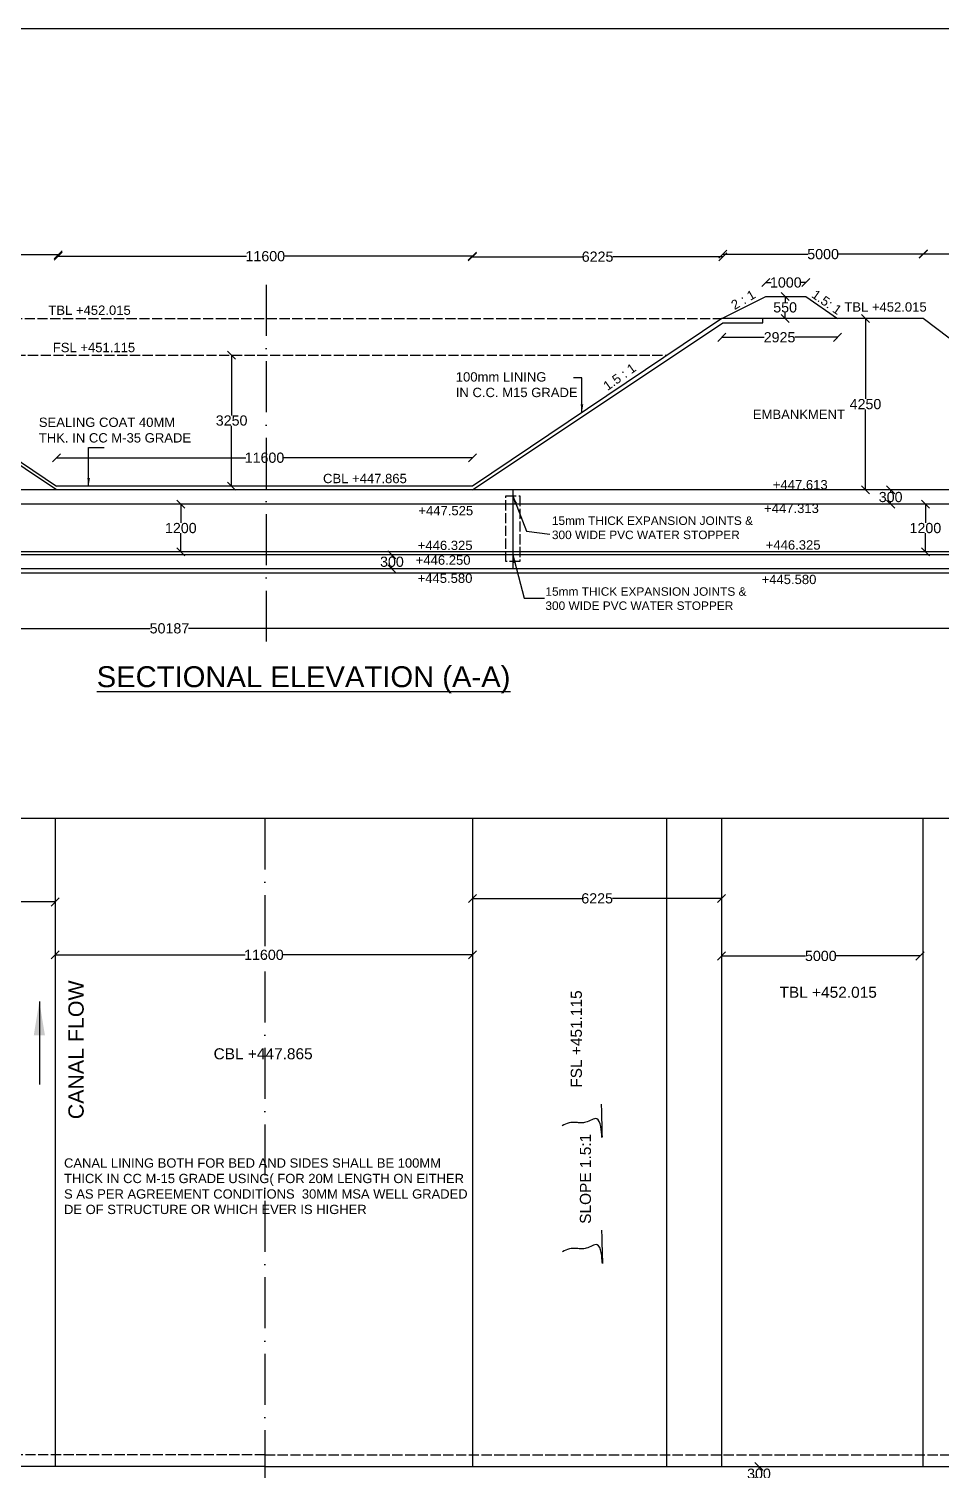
# Model space of a CAD drawing. Header units: millimetres. Extents: x 5124 to 6568637, y 2311 to 91879094.
# Drawn here: x 3656324 to 3667064, y 45940559 to 45957529 of the extents above; entities that cross this region are included whole.
import ezdxf

# ---------------------------------------------------------------- set-up
doc = ezdxf.new("R2010")
doc.units = ezdxf.units.MM
doc.header["$MEASUREMENT"] = 0
doc.linetypes.add('ACAD_ISO02W100', pattern=[15, 12, -3])
doc.linetypes.add('ACAD_ISO10W100', pattern=[18, 12, -3, 0, -3])
for name, color, linetype in [('DIMENSION', 7, 'Continuous'), ('DRAWING', 7, 'Continuous'), ('TEXT', 7, 'Continuous')]:
    doc.layers.add(name, color=color, linetype=linetype)
doc.styles.get("Standard").update_dxf_attribs({"font": 'arial.ttf', "height": 120})
doc.dimstyles.get("Standard").update_dxf_attribs({"dimtxt": 200, "dimasz": 110, "dimexe": 0.18, "dimexo": 0.0625, "dimgap": 0.09, "dimtad": 0, "dimtih": 1, "dimtoh": 1, "dimdec": 0, "dimzin": 0, "dimdsep": 46, "dimtxsty": 'Standard', "dimblk": 'OBLIQUE', "dimcen": 0.09, "dimse1": 1, "dimse2": 1, "dimadec": 0, "dimazin": 0, "dimtfac": 1, "dimtdec": 0, "dimtofl": 0, "dimtmove": 0, "dimatfit": 3, "dimfxl": 1, "dimtolj": 1, "dimtzin": 0, "dimarcsym": 0})

# ---------------------------------------------------------------- blocks, each defined once
blk = doc.blocks.new('_Oblique')
at = {"color": 0, "linetype": 'ByBlock', "lineweight": -2}
blk.add_line((-0.5, -0.5), (0.5, 0.5), dxfattribs=at)
blk = doc.blocks.new('*D70')
at = {"layer": 'Defpoints', "color": 0, "linetype": 'Continuous', "transparency": 16777216}
for p in [(3653725, 45954863), (3656669, 45954867), (3656669, 45954845)]:
    blk.add_point(p, dxfattribs=at)
at = {"layer": 'DIMENSION', "color": 0, "linetype": 'Continuous', "lineweight": -2, "transparency": 16777216}
for p, q in [((3653725, 45954867), (3655017, 45954867)), ((3656669, 45954867), (3655377, 45954867))]:
    blk.add_line(p, q, dxfattribs=at)
at = {"layer": 'DIMENSION', "color": 0, "linetype": 'Continuous', "lineweight": -2, "transparency": 16777216, "xscale": 95, "yscale": 95, "zscale": 95, "rotation": 180}
blk.add_blockref('_Oblique', (3653725, 45954867), dxfattribs=at)
at = {"layer": 'DIMENSION', "color": 0, "linetype": 'Continuous', "lineweight": -2, "transparency": 16777216, "xscale": 95, "yscale": 95, "zscale": 95}
blk.add_blockref('_Oblique', (3656669, 45954867), dxfattribs=at)
at = {"layer": 'DIMENSION', "color": 0, "linetype": 'Continuous', "transparency": 16777216, "insert": (3655197, 45954867), "char_height": 120, "attachment_point": 5}
blk.add_mtext('\\A1;6225', dxfattribs=at)
blk = doc.blocks.new('*D71')
at = {"layer": 'Defpoints', "color": 0, "linetype": 'Continuous', "transparency": 16777216}
for p in [(3656669, 45954867), (3661545, 45954852), (3661545, 45954852)]:
    blk.add_point(p, dxfattribs=at)
at = {"layer": 'DIMENSION', "color": 0, "linetype": 'Continuous', "lineweight": -2, "transparency": 16777216}
for p, q in [((3656669, 45954852), (3658887, 45954852)), ((3661545, 45954852), (3659327, 45954852))]:
    blk.add_line(p, q, dxfattribs=at)
at = {"layer": 'DIMENSION', "color": 0, "linetype": 'Continuous', "lineweight": -2, "transparency": 16777216, "xscale": 95, "yscale": 95, "zscale": 95, "rotation": 180}
blk.add_blockref('_Oblique', (3656669, 45954852), dxfattribs=at)
at = {"layer": 'DIMENSION', "color": 0, "linetype": 'Continuous', "lineweight": -2, "transparency": 16777216, "xscale": 95, "yscale": 95, "zscale": 95}
blk.add_blockref('_Oblique', (3661545, 45954852), dxfattribs=at)
at = {"layer": 'DIMENSION', "color": 0, "linetype": 'Continuous', "transparency": 16777216, "insert": (3659107, 45954852), "char_height": 120, "attachment_point": 5}
blk.add_mtext('\\A1;11600', dxfattribs=at)
blk = doc.blocks.new('*D92')
at = {"layer": 'Defpoints', "color": 0, "linetype": 'Continuous', "transparency": 16777216}
for p in [(3658632, 45953688), (3658632, 45952146), (3658711, 45952146)]:
    blk.add_point(p, dxfattribs=at)
at = {"layer": 'DIMENSION', "color": 0, "linetype": 'Continuous', "lineweight": -2, "transparency": 16777216}
for p, q in [((3658711, 45953688), (3658711, 45952978)), ((3658711, 45952146), (3658711, 45952856))]:
    blk.add_line(p, q, dxfattribs=at)
at = {"layer": 'DIMENSION', "color": 0, "linetype": 'Continuous', "lineweight": -2, "transparency": 16777216, "xscale": 95, "yscale": 95, "zscale": 95}
for p, rotation in [((3658711, 45953688), 90), ((3658711, 45952146), 270)]:
    blk.add_blockref('_Oblique', p, dxfattribs=dict(at, rotation=rotation))
at = {"layer": 'DIMENSION', "color": 0, "linetype": 'Continuous', "transparency": 16777216, "insert": (3658711, 45952917), "char_height": 120, "attachment_point": 5}
blk.add_mtext('\\A1;3250', dxfattribs=at)
blk = doc.blocks.new('*D93')
at = {"layer": 'Defpoints', "color": 0, "linetype": 'Continuous', "transparency": 16777216}
for p in [(3661547, 45952479), (3656649, 45952146), (3661547, 45952146)]:
    blk.add_point(p, dxfattribs=at)
at = {"layer": 'DIMENSION', "color": 0, "linetype": 'Continuous', "lineweight": -2, "transparency": 16777216}
for p, q in [((3656649, 45952479), (3658878, 45952479)), ((3661547, 45952479), (3659318, 45952479))]:
    blk.add_line(p, q, dxfattribs=at)
at = {"layer": 'DIMENSION', "color": 0, "linetype": 'Continuous', "lineweight": -2, "transparency": 16777216, "xscale": 95, "yscale": 95, "zscale": 95, "rotation": 180}
blk.add_blockref('_Oblique', (3656649, 45952479), dxfattribs=at)
at = {"layer": 'DIMENSION', "color": 0, "linetype": 'Continuous', "lineweight": -2, "transparency": 16777216, "xscale": 95, "yscale": 95, "zscale": 95}
blk.add_blockref('_Oblique', (3661547, 45952479), dxfattribs=at)
at = {"layer": 'DIMENSION', "color": 0, "linetype": 'Continuous', "transparency": 16777216, "insert": (3659098, 45952479), "char_height": 120, "attachment_point": 5}
blk.add_mtext('\\A1;11600', dxfattribs=at)
blk = doc.blocks.new('*D94')
at = {"layer": 'Defpoints', "color": 0, "linetype": 'Continuous', "transparency": 16777216}
for p in [(3658113, 45951933), (3658113, 45951370), (3658113, 45951370)]:
    blk.add_point(p, dxfattribs=at)
at = {"layer": 'DIMENSION', "color": 0, "linetype": 'Continuous', "lineweight": -2, "transparency": 16777216}
for p, q in [((3658113, 45951933), (3658113, 45951713)), ((3658113, 45951370), (3658113, 45951590))]:
    blk.add_line(p, q, dxfattribs=at)
at = {"layer": 'DIMENSION', "color": 0, "linetype": 'Continuous', "lineweight": -2, "transparency": 16777216, "xscale": 95, "yscale": 95, "zscale": 95}
for p, rotation in [((3658113, 45951933), 90), ((3658113, 45951370), 270)]:
    blk.add_blockref('_Oblique', p, dxfattribs=dict(at, rotation=rotation))
at = {"layer": 'DIMENSION', "color": 0, "linetype": 'Continuous', "transparency": 16777216, "insert": (3658113, 45951651), "char_height": 120, "attachment_point": 5}
blk.add_mtext('\\A1;1200', dxfattribs=at)
blk = doc.blocks.new('*D95')
at = {"layer": 'Defpoints', "color": 0, "linetype": 'Continuous', "transparency": 16777216}
for p in [(3660598, 45951336), (3660598, 45951336), (3660598, 45951172)]:
    blk.add_point(p, dxfattribs=at)
at = {"layer": 'DIMENSION', "color": 0, "linetype": 'Continuous', "lineweight": -2, "transparency": 16777216}
for p, q in [((3660598, 45951336), (3660598, 45951315)), ((3660598, 45951172), (3660598, 45951192))]:
    blk.add_line(p, q, dxfattribs=at)
at = {"layer": 'DIMENSION', "color": 0, "linetype": 'Continuous', "lineweight": -2, "transparency": 16777216, "xscale": 95, "yscale": 95, "zscale": 95}
for p, rotation in [((3660598, 45951336), 90), ((3660598, 45951172), 270)]:
    blk.add_blockref('_Oblique', p, dxfattribs=dict(at, rotation=rotation))
at = {"layer": 'DIMENSION', "color": 0, "linetype": 'Continuous', "transparency": 16777216, "insert": (3660598, 45951254), "char_height": 120, "attachment_point": 5}
blk.add_mtext('\\A1;300', dxfattribs=at)
blk = doc.blocks.new('*D96')
at = {"layer": 'Defpoints', "color": 0, "linetype": 'Continuous', "transparency": 16777216}
for p in [(3647351, 45951091), (3668607, 45951057), (3668607, 45950470)]:
    blk.add_point(p, dxfattribs=at)
at = {"layer": 'DIMENSION', "color": 0, "linetype": 'Continuous', "lineweight": -2, "transparency": 16777216}
for p, q in [((3647351, 45950470), (3657753, 45950470)), ((3668607, 45950470), (3658205, 45950470))]:
    blk.add_line(p, q, dxfattribs=at)
at = {"layer": 'DIMENSION', "color": 0, "linetype": 'Continuous', "lineweight": -2, "transparency": 16777216, "xscale": 95, "yscale": 95, "zscale": 95, "rotation": 180}
blk.add_blockref('_Oblique', (3647351, 45950470), dxfattribs=at)
at = {"layer": 'DIMENSION', "color": 0, "linetype": 'Continuous', "lineweight": -2, "transparency": 16777216, "xscale": 95, "yscale": 95, "zscale": 95}
blk.add_blockref('_Oblique', (3668607, 45950470), dxfattribs=at)
at = {"layer": 'DIMENSION', "color": 0, "linetype": 'Continuous', "transparency": 16777216, "insert": (3657979, 45950470), "char_height": 120, "attachment_point": 5}
blk.add_mtext('\\A1;50187', dxfattribs=at)
blk = doc.blocks.new('*D72')
at = {"layer": 'Defpoints', "color": 0, "linetype": 'Continuous', "transparency": 16777216}
for p in [(3661545, 45954852), (3664494, 45954846), (3664494, 45954846)]:
    blk.add_point(p, dxfattribs=at)
at = {"layer": 'DIMENSION', "color": 0, "linetype": 'Continuous', "lineweight": -2, "transparency": 16777216}
for p, q in [((3661545, 45954846), (3662839, 45954846)), ((3664494, 45954846), (3663199, 45954846))]:
    blk.add_line(p, q, dxfattribs=at)
at = {"layer": 'DIMENSION', "color": 0, "linetype": 'Continuous', "lineweight": -2, "transparency": 16777216, "xscale": 95, "yscale": 95, "zscale": 95, "rotation": 180}
blk.add_blockref('_Oblique', (3661545, 45954846), dxfattribs=at)
at = {"layer": 'DIMENSION', "color": 0, "linetype": 'Continuous', "lineweight": -2, "transparency": 16777216, "xscale": 95, "yscale": 95, "zscale": 95}
blk.add_blockref('_Oblique', (3664494, 45954846), dxfattribs=at)
at = {"layer": 'DIMENSION', "color": 0, "linetype": 'Continuous', "transparency": 16777216, "insert": (3663019, 45954846), "char_height": 120, "attachment_point": 5}
blk.add_mtext('\\A1;6225', dxfattribs=at)
blk = doc.blocks.new('*D97')
at = {"layer": 'Defpoints', "color": 0, "linetype": 'Continuous', "transparency": 16777216}
for p in [(3665471, 45954542), (3665000, 45954378), (3665471, 45954378)]:
    blk.add_point(p, dxfattribs=at)
at = {"layer": 'DIMENSION', "color": 0, "linetype": 'Continuous', "lineweight": -2, "transparency": 16777216}
for p, q in [((3665000, 45954542), (3665062, 45954542)), ((3665471, 45954542), (3665409, 45954542))]:
    blk.add_line(p, q, dxfattribs=at)
at = {"layer": 'DIMENSION', "color": 0, "linetype": 'Continuous', "lineweight": -2, "transparency": 16777216, "xscale": 95, "yscale": 95, "zscale": 95, "rotation": 180}
blk.add_blockref('_Oblique', (3665000, 45954542), dxfattribs=at)
at = {"layer": 'DIMENSION', "color": 0, "linetype": 'Continuous', "lineweight": -2, "transparency": 16777216, "xscale": 95, "yscale": 95, "zscale": 95}
blk.add_blockref('_Oblique', (3665471, 45954542), dxfattribs=at)
at = {"layer": 'DIMENSION', "color": 0, "linetype": 'Continuous', "transparency": 16777216, "insert": (3665235, 45954542), "char_height": 120, "attachment_point": 5}
blk.add_mtext('\\A1;1000', dxfattribs=at)
blk = doc.blocks.new('*D98')
at = {"layer": 'Defpoints', "color": 0, "linetype": 'Continuous', "transparency": 16777216}
for p in [(3664481, 45954120), (3665842, 45954120), (3665842, 45953897)]:
    blk.add_point(p, dxfattribs=at)
at = {"layer": 'DIMENSION', "color": 0, "linetype": 'Continuous', "lineweight": -2, "transparency": 16777216}
for p, q in [((3664481, 45953897), (3664980, 45953897)), ((3665842, 45953897), (3665342, 45953897))]:
    blk.add_line(p, q, dxfattribs=at)
at = {"layer": 'DIMENSION', "color": 0, "linetype": 'Continuous', "lineweight": -2, "transparency": 16777216, "xscale": 95, "yscale": 95, "zscale": 95, "rotation": 180}
blk.add_blockref('_Oblique', (3664481, 45953897), dxfattribs=at)
at = {"layer": 'DIMENSION', "color": 0, "linetype": 'Continuous', "lineweight": -2, "transparency": 16777216, "xscale": 95, "yscale": 95, "zscale": 95}
blk.add_blockref('_Oblique', (3665842, 45953897), dxfattribs=at)
at = {"layer": 'DIMENSION', "color": 0, "linetype": 'Continuous', "transparency": 16777216, "insert": (3665161, 45953897), "char_height": 120, "attachment_point": 5}
blk.add_mtext('\\A1;2925', dxfattribs=at)
blk = doc.blocks.new('*D99')
at = {"layer": 'Defpoints', "color": 0, "linetype": 'Continuous', "transparency": 16777216}
for p in [(3665227, 45954378), (3665227, 45954120), (3665227, 45954120)]:
    blk.add_point(p, dxfattribs=at)
at = {"layer": 'DIMENSION', "color": 0, "linetype": 'Continuous', "lineweight": -2, "transparency": 16777216}
for p, q in [((3665227, 45954378), (3665227, 45954310)), ((3665227, 45954120), (3665227, 45954187))]:
    blk.add_line(p, q, dxfattribs=at)
at = {"layer": 'DIMENSION', "color": 0, "linetype": 'Continuous', "lineweight": -2, "transparency": 16777216, "xscale": 95, "yscale": 95, "zscale": 95}
for p, rotation in [((3665227, 45954378), 90), ((3665227, 45954120), 270)]:
    blk.add_blockref('_Oblique', p, dxfattribs=dict(at, rotation=rotation))
at = {"layer": 'DIMENSION', "color": 0, "linetype": 'Continuous', "transparency": 16777216, "insert": (3665227, 45954249), "char_height": 120, "attachment_point": 5}
blk.add_mtext('\\A1;550', dxfattribs=at)
blk = doc.blocks.new('*D100')
at = {"layer": 'Defpoints', "color": 0, "linetype": 'Continuous', "transparency": 16777216}
for p in [(3666000, 45954120), (3665932, 45952100), (3666173, 45952100)]:
    blk.add_point(p, dxfattribs=at)
at = {"layer": 'DIMENSION', "color": 0, "linetype": 'Continuous', "lineweight": -2, "transparency": 16777216}
for p, q in [((3666173, 45954120), (3666173, 45953171)), ((3666173, 45952100), (3666173, 45953049))]:
    blk.add_line(p, q, dxfattribs=at)
at = {"layer": 'DIMENSION', "color": 0, "linetype": 'Continuous', "lineweight": -2, "transparency": 16777216, "xscale": 95, "yscale": 95, "zscale": 95}
for p, rotation in [((3666173, 45954120), 90), ((3666173, 45952100), 270)]:
    blk.add_blockref('_Oblique', p, dxfattribs=dict(at, rotation=rotation))
at = {"layer": 'DIMENSION', "color": 0, "linetype": 'Continuous', "transparency": 16777216, "insert": (3666173, 45953110), "char_height": 120, "attachment_point": 5}
blk.add_mtext('\\A1;4250', dxfattribs=at)
blk = doc.blocks.new('*D101')
at = {"layer": 'Defpoints', "color": 0, "linetype": 'Continuous', "transparency": 16777216}
for p in [(3666469, 45952100), (3666472, 45952100), (3666423, 45951933)]:
    blk.add_point(p, dxfattribs=at)
at = {"layer": 'DIMENSION', "color": 0, "linetype": 'Continuous', "lineweight": -2, "transparency": 16777216}
for p, q in [((3666469, 45952100), (3666469, 45952078)), ((3666469, 45951933), (3666469, 45951955))]:
    blk.add_line(p, q, dxfattribs=at)
at = {"layer": 'DIMENSION', "color": 0, "linetype": 'Continuous', "lineweight": -2, "transparency": 16777216, "xscale": 95, "yscale": 95, "zscale": 95}
for p, rotation in [((3666469, 45952100), 90), ((3666469, 45951933), 270)]:
    blk.add_blockref('_Oblique', p, dxfattribs=dict(at, rotation=rotation))
at = {"layer": 'DIMENSION', "color": 0, "linetype": 'Continuous', "transparency": 16777216, "insert": (3666469, 45952016), "char_height": 120, "attachment_point": 5}
blk.add_mtext('\\A1;300', dxfattribs=at)
blk = doc.blocks.new('*D102')
at = {"layer": 'Defpoints', "color": 0, "linetype": 'Continuous', "transparency": 16777216}
for p in [(3666878, 45951933), (3666878, 45951933), (3666878, 45951370)]:
    blk.add_point(p, dxfattribs=at)
at = {"layer": 'DIMENSION', "color": 0, "linetype": 'Continuous', "lineweight": -2, "transparency": 16777216}
for p, q in [((3666878, 45951933), (3666878, 45951713)), ((3666878, 45951370), (3666878, 45951590))]:
    blk.add_line(p, q, dxfattribs=at)
at = {"layer": 'DIMENSION', "color": 0, "linetype": 'Continuous', "lineweight": -2, "transparency": 16777216, "xscale": 95, "yscale": 95, "zscale": 95}
for p, rotation in [((3666878, 45951933), 90), ((3666878, 45951370), 270)]:
    blk.add_blockref('_Oblique', p, dxfattribs=dict(at, rotation=rotation))
at = {"layer": 'DIMENSION', "color": 0, "linetype": 'Continuous', "transparency": 16777216, "insert": (3666878, 45951651), "char_height": 120, "attachment_point": 5}
blk.add_mtext('\\A1;1200', dxfattribs=at)
blk = doc.blocks.new('*D114')
at = {"layer": 'Defpoints', "color": 0, "linetype": 'Continuous', "transparency": 16777216}
for p in [(3664494, 45954846), (3666854, 45954876), (3666854, 45954120)]:
    blk.add_point(p, dxfattribs=at)
at = {"layer": 'DIMENSION', "color": 0, "linetype": 'Continuous', "lineweight": -2, "transparency": 16777216}
for p, q in [((3664494, 45954876), (3665495, 45954876)), ((3666854, 45954876), (3665853, 45954876))]:
    blk.add_line(p, q, dxfattribs=at)
at = {"layer": 'DIMENSION', "color": 0, "linetype": 'Continuous', "lineweight": -2, "transparency": 16777216, "xscale": 95, "yscale": 95, "zscale": 95, "rotation": 180}
blk.add_blockref('_Oblique', (3664494, 45954876), dxfattribs=at)
at = {"layer": 'DIMENSION', "color": 0, "linetype": 'Continuous', "lineweight": -2, "transparency": 16777216, "xscale": 95, "yscale": 95, "zscale": 95}
blk.add_blockref('_Oblique', (3666854, 45954876), dxfattribs=at)
at = {"layer": 'DIMENSION', "color": 0, "linetype": 'Continuous', "transparency": 16777216, "insert": (3665674, 45954876), "char_height": 120, "attachment_point": 5}
blk.add_mtext('\\A1;5000', dxfattribs=at)
blk = doc.blocks.new('*D73')
at = {"layer": 'Defpoints', "color": 0, "linetype": 'Continuous', "transparency": 16777216}
for p in [(3666854, 45954876), (3668069, 45954880), (3668069, 45954880)]:
    blk.add_point(p, dxfattribs=at)
at = {"layer": 'DIMENSION', "color": 0, "linetype": 'Continuous', "lineweight": -2, "transparency": 16777216}
for p, q in [((3666854, 45954880), (3667282, 45954880)), ((3668069, 45954880), (3667641, 45954880))]:
    blk.add_line(p, q, dxfattribs=at)
at = {"layer": 'DIMENSION', "color": 0, "linetype": 'Continuous', "lineweight": -2, "transparency": 16777216, "xscale": 95, "yscale": 95, "zscale": 95, "rotation": 180}
blk.add_blockref('_Oblique', (3666854, 45954880), dxfattribs=at)
at = {"layer": 'DIMENSION', "color": 0, "linetype": 'Continuous', "lineweight": -2, "transparency": 16777216, "xscale": 95, "yscale": 95, "zscale": 95}
blk.add_blockref('_Oblique', (3668069, 45954880), dxfattribs=at)
at = {"layer": 'DIMENSION', "color": 0, "linetype": 'Continuous', "transparency": 16777216, "insert": (3667461, 45954880), "char_height": 120, "attachment_point": 5}
blk.add_mtext('\\A1;5606', dxfattribs=at)
blk = doc.blocks.new('*D157')
at = {"layer": 'Defpoints', "color": 0, "linetype": 'Continuous', "transparency": 16777216}
for p in [(3653702, 45947249), (3656634, 45947249), (3656634, 45947249)]:
    blk.add_point(p, dxfattribs=at)
at = {"layer": 'DIMENSION', "color": 0, "linetype": 'Continuous', "lineweight": -2, "transparency": 16777216}
for p, q in [((3653702, 45947249), (3654988, 45947249)), ((3656634, 45947249), (3655348, 45947249))]:
    blk.add_line(p, q, dxfattribs=at)
at = {"layer": 'DIMENSION', "color": 0, "linetype": 'Continuous', "lineweight": -2, "transparency": 16777216, "xscale": 95, "yscale": 95, "zscale": 95, "rotation": 180}
blk.add_blockref('_Oblique', (3653702, 45947249), dxfattribs=at)
at = {"layer": 'DIMENSION', "color": 0, "linetype": 'Continuous', "lineweight": -2, "transparency": 16777216, "xscale": 95, "yscale": 95, "zscale": 95}
blk.add_blockref('_Oblique', (3656634, 45947249), dxfattribs=at)
at = {"layer": 'DIMENSION', "color": 0, "linetype": 'Continuous', "transparency": 16777216, "insert": (3655168, 45947249), "char_height": 120, "attachment_point": 5}
blk.add_mtext('\\A1;6225', dxfattribs=at)
blk = doc.blocks.new('*D159')
at = {"layer": 'Defpoints', "color": 0, "linetype": 'Continuous', "transparency": 16777216}
for p in [(3656634, 45946626), (3661548, 45946626), (3661548, 45946626)]:
    blk.add_point(p, dxfattribs=at)
at = {"layer": 'DIMENSION', "color": 0, "linetype": 'Continuous', "lineweight": -2, "transparency": 16777216}
for p, q in [((3656634, 45946626), (3658871, 45946626)), ((3661548, 45946626), (3659311, 45946626))]:
    blk.add_line(p, q, dxfattribs=at)
at = {"layer": 'DIMENSION', "color": 0, "linetype": 'Continuous', "lineweight": -2, "transparency": 16777216, "xscale": 95, "yscale": 95, "zscale": 95, "rotation": 180}
blk.add_blockref('_Oblique', (3656634, 45946626), dxfattribs=at)
at = {"layer": 'DIMENSION', "color": 0, "linetype": 'Continuous', "lineweight": -2, "transparency": 16777216, "xscale": 95, "yscale": 95, "zscale": 95}
blk.add_blockref('_Oblique', (3661548, 45946626), dxfattribs=at)
at = {"layer": 'DIMENSION', "color": 0, "linetype": 'Continuous', "transparency": 16777216, "insert": (3659091, 45946626), "char_height": 120, "attachment_point": 5}
blk.add_mtext('\\A1;11600', dxfattribs=at)
blk = doc.blocks.new('*D160')
at = {"layer": 'Defpoints', "color": 0, "linetype": 'Continuous', "transparency": 16777216}
for p in [(3661548, 45947291), (3664479, 45947291), (3664479, 45947291)]:
    blk.add_point(p, dxfattribs=at)
at = {"layer": 'DIMENSION', "color": 0, "linetype": 'Continuous', "lineweight": -2, "transparency": 16777216}
for p, q in [((3661548, 45947291), (3662834, 45947291)), ((3664479, 45947291), (3663194, 45947291))]:
    blk.add_line(p, q, dxfattribs=at)
at = {"layer": 'DIMENSION', "color": 0, "linetype": 'Continuous', "lineweight": -2, "transparency": 16777216, "xscale": 95, "yscale": 95, "zscale": 95, "rotation": 180}
blk.add_blockref('_Oblique', (3661548, 45947291), dxfattribs=at)
at = {"layer": 'DIMENSION', "color": 0, "linetype": 'Continuous', "lineweight": -2, "transparency": 16777216, "xscale": 95, "yscale": 95, "zscale": 95}
blk.add_blockref('_Oblique', (3664479, 45947291), dxfattribs=at)
at = {"layer": 'DIMENSION', "color": 0, "linetype": 'Continuous', "transparency": 16777216, "insert": (3663014, 45947291), "char_height": 120, "attachment_point": 5}
blk.add_mtext('\\A1;6225', dxfattribs=at)
blk = doc.blocks.new('*D131')
at = {"layer": 'Defpoints', "color": 0, "linetype": 'Continuous', "transparency": 16777216}
for p in [(3664479, 45946626), (3666815, 45946626), (3666815, 45946613)]:
    blk.add_point(p, dxfattribs=at)
at = {"layer": 'DIMENSION', "color": 0, "linetype": 'Continuous', "lineweight": -2, "transparency": 16777216}
for p, q in [((3664479, 45946613), (3665468, 45946613)), ((3666815, 45946613), (3665826, 45946613))]:
    blk.add_line(p, q, dxfattribs=at)
at = {"layer": 'DIMENSION', "color": 0, "linetype": 'Continuous', "lineweight": -2, "transparency": 16777216, "xscale": 95, "yscale": 95, "zscale": 95, "rotation": 180}
blk.add_blockref('_Oblique', (3664479, 45946613), dxfattribs=at)
at = {"layer": 'DIMENSION', "color": 0, "linetype": 'Continuous', "lineweight": -2, "transparency": 16777216, "xscale": 95, "yscale": 95, "zscale": 95}
blk.add_blockref('_Oblique', (3666815, 45946613), dxfattribs=at)
at = {"layer": 'DIMENSION', "color": 0, "linetype": 'Continuous', "transparency": 16777216, "insert": (3665647, 45946613), "char_height": 120, "attachment_point": 5}
blk.add_mtext('\\A1;5000', dxfattribs=at)
blk = doc.blocks.new('*D134')
at = {"layer": 'Defpoints', "color": 0, "linetype": 'Continuous', "transparency": 16777216}
for p in [(3664919, 45940603), (3664919, 45940603), (3664919, 45940430)]:
    blk.add_point(p, dxfattribs=at)
at = {"layer": 'DIMENSION', "color": 0, "linetype": 'Continuous', "lineweight": -2, "transparency": 16777216}
for p, q in [((3664919, 45940603), (3664919, 45940578)), ((3664919, 45940430), (3664919, 45940455))]:
    blk.add_line(p, q, dxfattribs=at)
at = {"layer": 'DIMENSION', "color": 0, "linetype": 'Continuous', "lineweight": -2, "transparency": 16777216, "xscale": 95, "yscale": 95, "zscale": 95}
for p, rotation in [((3664919, 45940603), 90), ((3664919, 45940430), 270)]:
    blk.add_blockref('_Oblique', p, dxfattribs=dict(at, rotation=rotation))
at = {"layer": 'DIMENSION', "color": 0, "linetype": 'Continuous', "transparency": 16777216, "insert": (3664919, 45940517), "char_height": 120, "attachment_point": 5}
blk.add_mtext('\\A1;300', dxfattribs=at)

msp = doc.modelspace()

# ---------------------------------------------------------------- linework, layer by layer
at = {"layer": 'DIMENSION', "linetype": 'Continuous'}
for points in [[(3663060.9, 45944867.3), (3663069.7, 45944491.5), (3663008.5, 45944697), (3662881.1, 45944655.4), (3662824.8, 45944648.1), (3662766, 45944653), (3662682.8, 45944648.1), (3662602, 45944613.8)], [(3663065.8, 45943383.9), (3663074.6, 45943008.1), (3663013.4, 45943213.6), (3662886.1, 45943172), (3662829.8, 45943164.7), (3662771, 45943169.6), (3662687.7, 45943164.7), (3662606.9, 45943130.4)]]:
    msp.add_spline(points, degree=3, dxfattribs=at)
at = {"layer": 'DRAWING', "linetype": 'Continuous'}
msp.add_lwpolyline([(3687990.9, 45957529.2), (3635793.1, 45957529.2), (3635793.1, 45929601.1), (3687990.9, 45929601.1)], close=True, dxfattribs=at)
at = {"layer": 'DRAWING', "linetype": 'ACAD_ISO10W100', "ltscale": 50}
for points in [[(3659117.2, 45954514.5), (3659117.2, 45950216)], [(3659102.7, 45948230.5), (3659102.7, 45937935.5)]]:
    msp.add_lwpolyline(points, dxfattribs=at)
at = {"layer": 'DRAWING', "linetype": 'Continuous'}
for points in [[(3664480.7, 45954120), (3664999.7, 45954377.5), (3665453.7, 45954377.5), (3665470.7, 45954377.5), (3665841.7, 45954120)], [(3647832.7, 45953167.5), (3649947.7, 45954119.5), (3653725.2, 45954119.5), (3656648.7, 45952145.5)], [(3656648.7, 45952100), (3653719.2, 45954063.5), (3653257.2, 45954063.5), (3653257.2, 45954119.5)], [(3668091.2, 45953182), (3666853.7, 45954120), (3664480.7, 45954120), (3661546.7, 45952145.5)], [(3661546.7, 45952100), (3664491.7, 45954066.5), (3664964.2, 45954066.5), (3664964.2, 45954120)], [(3668622.4, 45952100), (3647350.8, 45952100)], [(3661546.7, 45952145.5), (3656648.7, 45952145.5)], [(3662021.8, 45952100), (3662021.8, 45951171.5)], [(3668622.4, 45951932.5), (3647350.8, 45951932.5)], [(3671460.7, 45951370), (3636000.2, 45951370)], [(3671460.7, 45951335.5), (3642884.2, 45951335.5)], [(3668606.5, 45951171.5), (3647350.8, 45951171.5)], [(3668606.5, 45951120.5), (3647350.8, 45951120.5)], [(3668243.5, 45948230.5), (3652554, 45948230.5), (3652496.5, 45948125.1), (3652496.5, 45948344.1), (3652429.8, 45948244.3), (3649398.4, 45948244.3)], [(3656634.3, 45948230.5), (3656634.3, 45940603.4)], [(3661548.5, 45948230.5), (3661548.5, 45940603.4)], [(3663828.5, 45948230.5), (3663828.5, 45940603.4)], [(3664479, 45948230.5), (3664479, 45940603.4)], [(3666846.2, 45948230.5), (3666846.2, 45940603.4)], [(3659102.7, 45940603.4), (3647571.6, 45940603.4)], [(3659102.7, 45940603.4), (3668316.4, 45940603.4)]]:
    msp.add_lwpolyline(points, dxfattribs=at)
at = {"layer": 'DRAWING', "linetype": 'ACAD_ISO02W100', "ltscale": 10}
for points in [[(3653725.2, 45954119.5), (3664479.9, 45954119.5)], [(3654363.6, 45953688.4), (3663839.3, 45953688.4)], [(3659102.7, 45940741.6), (3648506, 45940741.6)], [(3659102.7, 45940741.6), (3667516.3, 45940741.6)]]:
    msp.add_lwpolyline(points, dxfattribs=at)
msp.add_lwpolyline([(3661940.8, 45952029.5), (3662103.3, 45952029.5), (3662103.3, 45951258.5), (3661940.8, 45951258.5)], close=True, dxfattribs=at)

# ---------------------------------------------------------------- texts
at = {"layer": 'TEXT'}
msp.add_text('%%USECTIONAL ELEVATION (A-A)', height=246.09, dxfattribs=at).set_placement((3657122.6, 45949778.2))
at = {"layer": 'TEXT', "linetype": 'Continuous'}
for s, insert, char_height, width, attachment_point, rotation in [('2 : 1', (3664576.5, 45954312.6), 110, 639.34, 1, 30.22707), ('1.5: 1', (3665591.2, 45954466.3), 110, 649.389, 1, 325.13441), ('1.5 : 1', (3663071.7, 45953353.3), 110, 630.699, 1, 35.34213), ('CANAL FLOW', (3656789.3, 45944691.4), 180, 2019.223, 1, 90), ('FSL +451.115', (3662835.9, 45945062.3), 130, 1165.65, 7, 90), ('SLOPE 1.5:1', (3662942.7, 45943459.8), 130, 1165.65, 7, 90)]:
    msp.add_mtext(s, dxfattribs=dict(at, insert=insert, char_height=char_height, width=width, attachment_point=attachment_point, rotation=rotation))
for s, insert, char_height, width, attachment_point in [('TBL +452.015', (3656553.9, 45954271.5), 110, 1162.601, 1), ('TBL +452.015', (3665924, 45954309.4), 110, 1162.601, 1), ('FSL +451.115', (3656605.8, 45953832.3), 110, 1162.601, 1), ('100mm LINING \\PIN C.C. M15 GRADE', (3661349.9, 45953486.3), 110, 1427.348, 1), ('EMBANKMENT', (3664847.1, 45953044.5), 110, 1162.601, 1), ('SEALING COAT 40MM\\PTHK. IN CC M-35 GRADE', (3656441.4, 45952952), 110, 1785.861, 1), ('CBL +447.865', (3659787, 45952289.9), 110, 1169.673, 1), ('+447.613', (3665082.5, 45952217), 110, 639.34, 1), ('+447.525', (3660909.7, 45951911.6), 110, 639.34, 1), ('+447.313', (3664979.5, 45951938.2), 110, 639.34, 1), ('15mm THICK EXPANSION JOINTS & 300 WIDE PVC WATER STOPPER ', (3662481.3, 45951788), 100, 2456.77, 1), ('+446.325', (3660902.5, 45951502.8), 110, 639.34, 1), ('+446.325', (3664999, 45951507.7), 110, 639.34, 1), ('+446.250', (3660878.5, 45951329.3), 110, 639.34, 1), ('+445.580', (3660900.5, 45951115.8), 110, 639.34, 1), ('+445.580', (3664949.8, 45951101.7), 110, 639.34, 1), ('15mm THICK EXPANSION JOINTS & 300 WIDE PVC WATER STOPPER ', (3662405, 45950954.2), 100, 2456.77, 1), ('TBL +452.015', (3666306.6, 45946251.2), 130, 1165.65, 3), ('CBL +447.865', (3658498.8, 45945526.5), 130, 1165.65, 1), ('\\PCANAL LINING BOTH FOR BED AND SIDES SHALL BE 100MM  THICK IN CC M-15 GRADE USING( FOR 20M LENGTH ON EITHER S AS PER AGREEMENT CONDITIONS  30MM MSA WELL GRADED DE OF STRUCTURE OR WHICH EVER IS HIGHER ', (3656738.2, 45944412.7), 109.3045, 4824.85, 1)]:
    msp.add_mtext(s, dxfattribs=dict(at, insert=insert, char_height=char_height, width=width, attachment_point=attachment_point))

# ---------------------------------------------------------------- dimensions: what is measured, and where the dimension line sits
at = {"layer": 'DIMENSION', "linetype": 'Continuous'}
for base, p1, p2, text, picture, middle in [((3656669.4, 45954867.1), (3653725.2, 45954863), (3656669.4, 45954845.3), '6225', '*D70', (3655197.3, 45954867.1)), ((3661544.6, 45954851.7), (3656669.4, 45954867.1), (3661544.6, 45954851.7), '11600', '*D71', (3659107, 45954851.7)), ((3664494, 45954846.2), (3661544.6, 45954851.7), (3664494, 45954846.2), '6225', '*D72', (3663019.3, 45954846.2)), ((3666853.7, 45954875.8), (3664494, 45954846.2), (3666853.7, 45954120), '5000', '*D114', (3665673.9, 45954875.8)), ((3668068.9, 45954879.6), (3666853.7, 45954875.8), (3668068.9, 45954879.6), '5606', '*D73', (3667461.3, 45954879.6)), ((3665470.7, 45954542.5), (3664999.7, 45954377.5), (3665470.7, 45954377.5), '1000', '*D97', (3665235.2, 45954542.5)), ((3665841.7, 45953896.9), (3664480.7, 45954120), (3665841.7, 45954120), '2925', '*D98', (3665161.2, 45953896.9)), ((3661546.7, 45952479.2), (3656648.7, 45952145.5), (3661546.7, 45952145.5), '11600', '*D93', (3659097.7, 45952479.2)), ((3668606.5, 45950470.1), (3647350.8, 45951090.9), (3668606.5, 45951057.2), '50187', '*D96', (3657978.7, 45950470.1)), ((3656634.3, 45947248.8), (3653701.7, 45947248.8), (3656634.3, 45947248.8), '6225', '*D157', (3655168, 45947248.8)), ((3664479, 45947291.2), (3661548.5, 45947291.2), (3664479, 45947291.2), '6225', '*D160', (3663013.8, 45947291.2)), ((3661548.5, 45946625.8), (3656634.3, 45946625.8), (3661548.5, 45946625.8), '11600', '*D159', (3659091.4, 45946625.8)), ((3666815, 45946613.1), (3664479, 45946625.8), (3666815, 45946625.8), '5000', '*D131', (3665647, 45946613.1))]:
    dim = msp.add_linear_dim(base=base, p1=p1, p2=p2, text=text, dimstyle='Standard', override={"dimasz": 95, "dimarcsym": 1}, dxfattribs=at)
    dim.commit()
    dim.dimension.update_dxf_attribs({"geometry": picture, "text_midpoint": middle})
for base, p1, p2, text, picture, middle in [((3665226.7, 45954120), (3665226.7, 45954377.5), (3665226.7, 45954120), '550', '*D99', (3665226.7, 45954248.8)), ((3666172.5, 45952100), (3665999.6, 45954120), (3665931.7, 45952100), '4250', '*D100', (3666172.5, 45953110)), ((3658710.7, 45952145.5), (3658632.2, 45953688.4), (3658632.2, 45952145.5), '3250', '*D92', (3658710.7, 45952917)), ((3666469.2, 45952100), (3666422.9, 45951932.5), (3666472.3, 45952100), '300', '*D101', (3666469.2, 45952016.3)), ((3658113.3, 45951370), (3658113.3, 45951932.5), (3658113.3, 45951370), '1200', '*D94', (3658113.3, 45951651.3)), ((3666877.5, 45951932.5), (3666877.5, 45951370), (3666877.5, 45951932.5), '1200', '*D102', (3666877.5, 45951651.3)), ((3660598, 45951335.5), (3660598, 45951171.5), (3660598, 45951335.5), '300', '*D95', (3660598, 45951253.5)), ((3664918.6, 45940603.4), (3664918.6, 45940430.1), (3664918.6, 45940603.4), '300', '*D134', (3664918.6, 45940516.7))]:
    dim = msp.add_linear_dim(base=base, p1=p1, p2=p2, angle=90, text=text, dimstyle='Standard', override={"dimasz": 95, "dimarcsym": 1}, dxfattribs=at)
    dim.commit()
    dim.dimension.update_dxf_attribs({"geometry": picture, "text_midpoint": middle})

# ---------------------------------------------------------------- leaders
msp.add_leader([(3656447.5, 45946078.8), (3656447.5, 45945101.2)], dimstyle='Standard', override={"dimasz": 400, "dimgap": 0.09, "dimtad": 0, "dimarcsym": 1}, dxfattribs=at)
at = {"layer": 'DRAWING', "linetype": 'Continuous'}
for points in [[(3662835.1, 45953012.6), (3662835.1, 45953420.5), (3662735.3, 45953420.5)], [(3657027.6, 45952145.5), (3657027.6, 45952599.9), (3657209.5, 45952599.9)], [(3662021.8, 45952029.5), (3662183.4, 45951614.1), (3662458.9, 45951581.2)], [(3662021.8, 45951335.5), (3662154.2, 45950824.8), (3662393.7, 45950824.8)]]:
    msp.add_leader(points, dimstyle='Standard', override={"dimasz": 95, "dimgap": 0.09, "dimtad": 0, "dimarcsym": 1}, dxfattribs=at)

doc.saveas('drawing.dxf')
